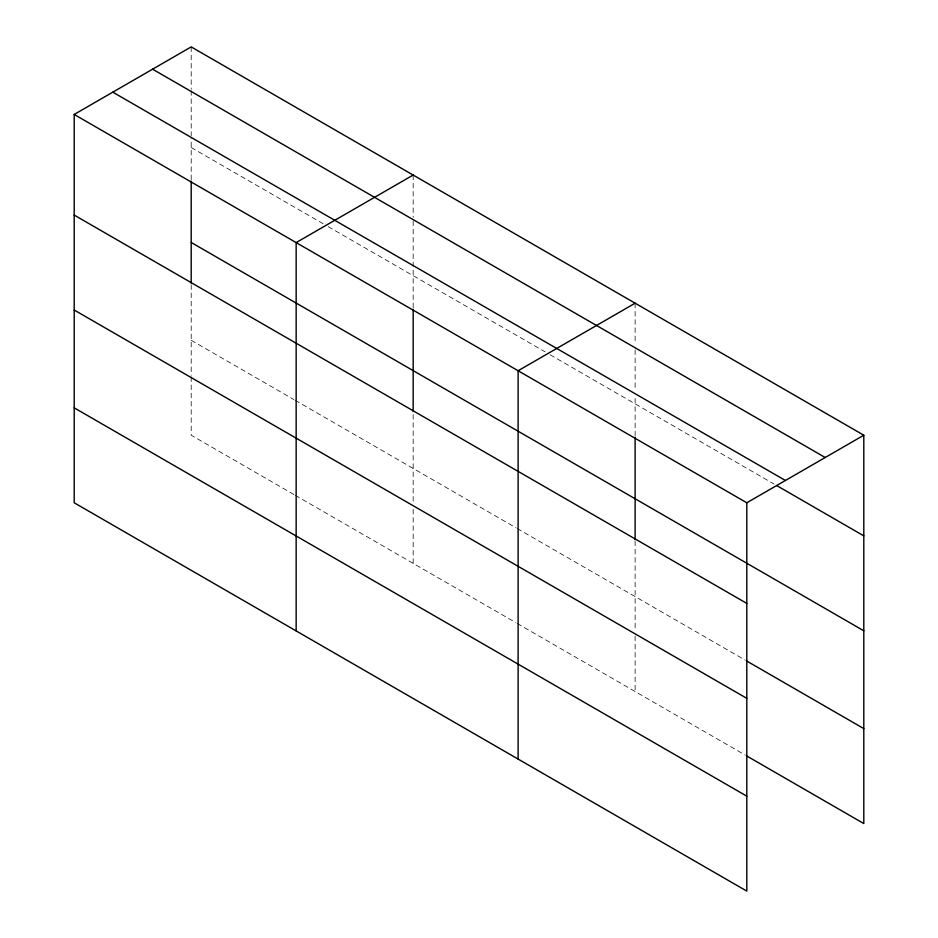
<?xml version="1.0" encoding="UTF-8"?>
<svg xmlns="http://www.w3.org/2000/svg" width="938" height="938" viewBox="0 0 938 938"><rect width="100%" height="100%" fill="white"/><g stroke="black" fill="none" stroke-linecap="round" stroke-linejoin="round"><path stroke-width="0.7" stroke-dasharray="4.69 3.52" d="M191.2 179.662L191.2 137.323M413.166 307.816L413.166 218.8M635.12 435.959L635.12 396.528M191.2 147.536L323.106 223.69M328.183 226.621L545.072 351.832M550.137 354.763L774.096 484.067M191.2 340.283L293.934 399.6M295.212 400.338L515.9 527.742M517.166 528.481L745.042 660.035M293.934 494.537L191.2 435.22L191.2 376.806M295.212 495.276L515.9 622.68M517.166 623.418L745.042 754.984M635.12 303.197L635.12 344.023M635.12 349.862L635.12 390.7M635.12 541.097L635.12 630.172M635.12 636.011L635.12 691.517M413.166 175.043L413.166 217.346M413.166 414.42L413.166 503.483M413.166 509.334L413.166 563.375M191.2 46.9L191.2 89.192M191.2 90.658L191.2 135.869M191.2 284.812L191.2 375.341"/><path stroke-width="1.41" d="M191.2 283.346L191.2 181.128M413.166 309.27L413.166 411.501M635.12 437.413L635.12 539.643M74.196 114.448L746.8 502.78L746.8 891.1L74.196 502.78L74.196 114.448L191.2 46.9L863.804 435.22L863.804 823.552L746.296 755.711M413.166 175.043L296.15 242.602L296.15 630.922M635.12 303.197L518.116 370.745L518.116 759.077M746.8 502.78L863.804 435.22M152.589 69.189L825.194 457.51M112.806 92.159L785.411 480.479M776.629 485.521L863.804 535.856M191.2 242.473L863.804 630.793M74.196 215.083L746.8 603.404M746.296 660.774L863.804 728.603M74.196 310.021L746.8 698.341M74.196 407.842L746.8 796.163"/></g></svg>
